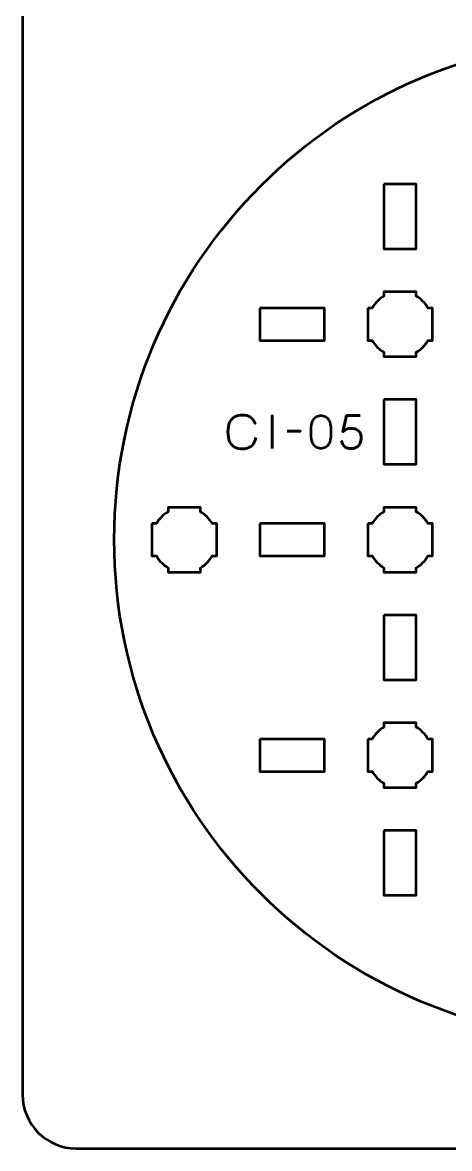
# Model space of a CAD drawing. Header units: centimetres. Extents: x -21 to 0, y -29.7 to 0.
# Drawn here: x -21 to -17.04, y -29.7 to -19.25 of the extents above; entities that cross this region are included whole.
import ezdxf

# ---------------------------------------------------------------- set-up
doc = ezdxf.new("R2010")
doc.units = ezdxf.units.CM
doc.header["$MEASUREMENT"] = 0
doc.layers.add('Layer 1', color=7, linetype='Continuous')

msp = doc.modelspace()

# ---------------------------------------------------------------- linework, layer by layer
at = {"layer": 'Layer 1', "color": 114, "lineweight": 53}
msp.add_ellipse((-15.5, -24.05004), major_axis=(0, 4.65), ratio=1, dxfattribs=at)
at = {"layer": 'Layer 1', "color": 22, "lineweight": 53}
msp.add_open_spline([(-21.00003, -29.19995), (-21.00003, -29.19995), (-21.00003, -0.49992), (-21.00003, -0.49992), (-21.00003, -0.49992), (-21.00003, -0.22295), (-20.77694, 0.00004), (-20.49994, 0.00004), (-20.49994, 0.00004), (-20.49994, 0.00004), (-0.50008, 0.00004), (-0.50008, 0.00004), (-0.50008, 0.00004), (-0.22294, 0.00004), (0.00002, -0.22295), (0.00002, -0.49992), (0.00002, -0.49992), (0.00002, -0.49992), (0.00002, -29.19995), (0.00002, -29.19995), (0.00002, -29.19995), (0.00002, -29.47695), (-0.22294, -29.70004), (-0.50008, -29.70004), (-0.50008, -29.70004), (-0.50008, -29.70004), (-20.49994, -29.70004), (-20.49994, -29.70004), (-20.49994, -29.70004), (-20.77694, -29.70004), (-21.00003, -29.47695), (-21.00003, -29.19995)], degree=3, knots=[0, 0, 0, 0, 0.125, 0.125, 0.125, 0.125, 0.25, 0.25, 0.25, 0.25, 0.375, 0.375, 0.375, 0.375, 0.5, 0.5, 0.5, 0.5, 0.625, 0.625, 0.625, 0.625, 0.75, 0.75, 0.75, 0.75, 0.875, 0.875, 0.875, 0.875, 1, 1, 1, 1], dxfattribs=at)
at = {"layer": 'Layer 1', "lineweight": 53}
for points, knots in [([(-17.64997, -20.74999), (-17.64997, -20.74999), (-17.34997, -20.74999), (-17.34997, -20.74999), (-17.34997, -20.74999), (-17.34997, -20.74999), (-17.34997, -21.34999), (-17.34997, -21.34999), (-17.34997, -21.34999), (-17.34997, -21.34999), (-17.64997, -21.34999), (-17.64997, -21.34999), (-17.64997, -21.34999), (-17.64997, -21.34999), (-17.64997, -20.74999), (-17.64997, -20.74999)], [0, 0, 0, 0, 0.25, 0.25, 0.25, 0.25, 0.5, 0.5, 0.5, 0.5, 0.75, 0.75, 0.75, 0.75, 1, 1, 1, 1]), ([(-17.8, -21.89994), (-17.8, -21.89994), (-17.7598, -21.89994), (-17.7598, -21.89994), (-17.7598, -21.89994), (-17.73347, -21.85442), (-17.69551, -21.81649), (-17.65, -21.79016), (-17.65, -21.79016), (-17.65, -21.79016), (-17.65, -21.74994), (-17.65, -21.74994), (-17.65, -21.74994), (-17.65, -21.74994), (-17.35, -21.74994), (-17.35, -21.74994), (-17.35, -21.74994), (-17.35, -21.74994), (-17.35, -21.79013), (-17.35, -21.79013), (-17.35, -21.79013), (-17.30447, -21.81646), (-17.26648, -21.85441), (-17.24012, -21.89994), (-17.24012, -21.89994), (-17.24012, -21.89994), (-17.2, -21.89994), (-17.2, -21.89994), (-17.2, -21.89994), (-17.2, -21.89994), (-17.2, -22.04536), (-17.2, -22.04536), (-17.2, -22.04536), (-17.2, -22.04536), (-17.19994, -22.05001), (-17.19994, -22.05001), (-17.19994, -22.05001), (-17.19994, -22.05001), (-17.2, -22.05465), (-17.2, -22.05465), (-17.2, -22.05465), (-17.2, -22.05465), (-17.2, -22.19994), (-17.2, -22.19994), (-17.2, -22.19994), (-17.2, -22.19994), (-17.24007, -22.19994), (-17.24007, -22.19994), (-17.24007, -22.19994), (-17.26642, -22.24551), (-17.30442, -22.28352), (-17.35, -22.30988), (-17.35, -22.30988), (-17.35, -22.30988), (-17.35, -22.34994), (-17.35, -22.34994), (-17.35, -22.34994), (-17.35, -22.34994), (-17.49328, -22.34994), (-17.49328, -22.34994), (-17.49328, -22.34994), (-17.49328, -22.34994), (-17.49995, -22.35002), (-17.49995, -22.35002), (-17.49995, -22.35002), (-17.49995, -22.35002), (-17.50663, -22.34994), (-17.50663, -22.34994), (-17.50663, -22.34994), (-17.50663, -22.34994), (-17.65, -22.34994), (-17.65, -22.34994), (-17.65, -22.34994), (-17.65, -22.34994), (-17.65, -22.30984), (-17.65, -22.30984), (-17.65, -22.30984), (-17.69554, -22.28348), (-17.73352, -22.24549), (-17.75985, -22.19994), (-17.75985, -22.19994), (-17.75985, -22.19994), (-17.8, -22.19994), (-17.8, -22.19994), (-17.8, -22.19994), (-17.8, -22.19994), (-17.8, -21.89994), (-17.8, -21.89994)], [0, 0, 0, 0, 0.04545455, 0.04545455, 0.04545455, 0.04545455, 0.09090909, 0.09090909, 0.09090909, 0.09090909, 0.13636364, 0.13636364, 0.13636364, 0.13636364, 0.18181818, 0.18181818, 0.18181818, 0.18181818, 0.22727273, 0.22727273, 0.22727273, 0.22727273, 0.27272727, 0.27272727, 0.27272727, 0.27272727, 0.31818182, 0.31818182, 0.31818182, 0.31818182, 0.36363636, 0.36363636, 0.36363636, 0.36363636, 0.40909091, 0.40909091, 0.40909091, 0.40909091, 0.45454545, 0.45454545, 0.45454545, 0.45454545, 0.5, 0.5, 0.5, 0.5, 0.54545455, 0.54545455, 0.54545455, 0.54545455, 0.59090909, 0.59090909, 0.59090909, 0.59090909, 0.63636364, 0.63636364, 0.63636364, 0.63636364, 0.68181818, 0.68181818, 0.68181818, 0.68181818, 0.72727273, 0.72727273, 0.72727273, 0.72727273, 0.77272727, 0.77272727, 0.77272727, 0.77272727, 0.81818182, 0.81818182, 0.81818182, 0.81818182, 0.86363636, 0.86363636, 0.86363636, 0.86363636, 0.90909091, 0.90909091, 0.90909091, 0.90909091, 0.95454545, 0.95454545, 0.95454545, 0.95454545, 1, 1, 1, 1]), ([(-18.79995, -21.89997), (-18.79995, -21.89997), (-18.19995, -21.89997), (-18.19995, -21.89997), (-18.19995, -21.89997), (-18.19995, -21.89997), (-18.19995, -22.19997), (-18.19995, -22.19997), (-18.19995, -22.19997), (-18.19995, -22.19997), (-18.79995, -22.19997), (-18.79995, -22.19997), (-18.79995, -22.19997), (-18.79995, -22.19997), (-18.79995, -21.89997), (-18.79995, -21.89997)], [0, 0, 0, 0, 0.25, 0.25, 0.25, 0.25, 0.5, 0.5, 0.5, 0.5, 0.75, 0.75, 0.75, 0.75, 1, 1, 1, 1]), ([(-17.64997, -22.74995), (-17.64997, -22.74995), (-17.34997, -22.74995), (-17.34997, -22.74995), (-17.34997, -22.74995), (-17.34997, -22.74995), (-17.34997, -23.34996), (-17.34997, -23.34996), (-17.34997, -23.34996), (-17.34997, -23.34996), (-17.64997, -23.34996), (-17.64997, -23.34996), (-17.64997, -23.34996), (-17.64997, -23.34996), (-17.64997, -22.74995), (-17.64997, -22.74995)], [0, 0, 0, 0, 0.25, 0.25, 0.25, 0.25, 0.5, 0.5, 0.5, 0.5, 0.75, 0.75, 0.75, 0.75, 1, 1, 1, 1]), ([(-19.8, -23.89994), (-19.8, -23.89994), (-19.7598, -23.89994), (-19.7598, -23.89994), (-19.7598, -23.89994), (-19.73347, -23.85442), (-19.69551, -23.81649), (-19.65, -23.79016), (-19.65, -23.79016), (-19.65, -23.79016), (-19.65, -23.74994), (-19.65, -23.74994), (-19.65, -23.74994), (-19.65, -23.74994), (-19.35, -23.74994), (-19.35, -23.74994), (-19.35, -23.74994), (-19.35, -23.74994), (-19.35, -23.79013), (-19.35, -23.79013), (-19.35, -23.79013), (-19.30447, -23.81646), (-19.26648, -23.85441), (-19.24012, -23.89994), (-19.24012, -23.89994), (-19.24012, -23.89994), (-19.2, -23.89994), (-19.2, -23.89994), (-19.2, -23.89994), (-19.2, -23.89994), (-19.2, -24.04536), (-19.2, -24.04536), (-19.2, -24.04536), (-19.2, -24.04536), (-19.19994, -24.05001), (-19.19994, -24.05001), (-19.19994, -24.05001), (-19.19994, -24.05001), (-19.2, -24.05465), (-19.2, -24.05465), (-19.2, -24.05465), (-19.2, -24.05465), (-19.2, -24.19994), (-19.2, -24.19994), (-19.2, -24.19994), (-19.2, -24.19994), (-19.24007, -24.19994), (-19.24007, -24.19994), (-19.24007, -24.19994), (-19.26642, -24.24551), (-19.30442, -24.28352), (-19.35, -24.30988), (-19.35, -24.30988), (-19.35, -24.30988), (-19.35, -24.34994), (-19.35, -24.34994), (-19.35, -24.34994), (-19.35, -24.34994), (-19.49328, -24.34994), (-19.49328, -24.34994), (-19.49328, -24.34994), (-19.49328, -24.34994), (-19.49995, -24.35002), (-19.49995, -24.35002), (-19.49995, -24.35002), (-19.49995, -24.35002), (-19.50663, -24.34994), (-19.50663, -24.34994), (-19.50663, -24.34994), (-19.50663, -24.34994), (-19.65, -24.34994), (-19.65, -24.34994), (-19.65, -24.34994), (-19.65, -24.34994), (-19.65, -24.30984), (-19.65, -24.30984), (-19.65, -24.30984), (-19.69554, -24.28348), (-19.73352, -24.24549), (-19.75985, -24.19994), (-19.75985, -24.19994), (-19.75985, -24.19994), (-19.8, -24.19994), (-19.8, -24.19994), (-19.8, -24.19994), (-19.8, -24.19994), (-19.8, -23.89994), (-19.8, -23.89994)], [0, 0, 0, 0, 0.04545455, 0.04545455, 0.04545455, 0.04545455, 0.09090909, 0.09090909, 0.09090909, 0.09090909, 0.13636364, 0.13636364, 0.13636364, 0.13636364, 0.18181818, 0.18181818, 0.18181818, 0.18181818, 0.22727273, 0.22727273, 0.22727273, 0.22727273, 0.27272727, 0.27272727, 0.27272727, 0.27272727, 0.31818182, 0.31818182, 0.31818182, 0.31818182, 0.36363636, 0.36363636, 0.36363636, 0.36363636, 0.40909091, 0.40909091, 0.40909091, 0.40909091, 0.45454545, 0.45454545, 0.45454545, 0.45454545, 0.5, 0.5, 0.5, 0.5, 0.54545455, 0.54545455, 0.54545455, 0.54545455, 0.59090909, 0.59090909, 0.59090909, 0.59090909, 0.63636364, 0.63636364, 0.63636364, 0.63636364, 0.68181818, 0.68181818, 0.68181818, 0.68181818, 0.72727273, 0.72727273, 0.72727273, 0.72727273, 0.77272727, 0.77272727, 0.77272727, 0.77272727, 0.81818182, 0.81818182, 0.81818182, 0.81818182, 0.86363636, 0.86363636, 0.86363636, 0.86363636, 0.90909091, 0.90909091, 0.90909091, 0.90909091, 0.95454545, 0.95454545, 0.95454545, 0.95454545, 1, 1, 1, 1]), ([(-17.8, -23.89994), (-17.8, -23.89994), (-17.7598, -23.89994), (-17.7598, -23.89994), (-17.7598, -23.89994), (-17.73347, -23.85442), (-17.69551, -23.81649), (-17.65, -23.79016), (-17.65, -23.79016), (-17.65, -23.79016), (-17.65, -23.74994), (-17.65, -23.74994), (-17.65, -23.74994), (-17.65, -23.74994), (-17.35, -23.74994), (-17.35, -23.74994), (-17.35, -23.74994), (-17.35, -23.74994), (-17.35, -23.79013), (-17.35, -23.79013), (-17.35, -23.79013), (-17.30447, -23.81646), (-17.26648, -23.85441), (-17.24012, -23.89994), (-17.24012, -23.89994), (-17.24012, -23.89994), (-17.2, -23.89994), (-17.2, -23.89994), (-17.2, -23.89994), (-17.2, -23.89994), (-17.2, -24.04536), (-17.2, -24.04536), (-17.2, -24.04536), (-17.2, -24.04536), (-17.19994, -24.05001), (-17.19994, -24.05001), (-17.19994, -24.05001), (-17.19994, -24.05001), (-17.2, -24.05465), (-17.2, -24.05465), (-17.2, -24.05465), (-17.2, -24.05465), (-17.2, -24.19994), (-17.2, -24.19994), (-17.2, -24.19994), (-17.2, -24.19994), (-17.24007, -24.19994), (-17.24007, -24.19994), (-17.24007, -24.19994), (-17.26642, -24.24551), (-17.30442, -24.28352), (-17.35, -24.30988), (-17.35, -24.30988), (-17.35, -24.30988), (-17.35, -24.34994), (-17.35, -24.34994), (-17.35, -24.34994), (-17.35, -24.34994), (-17.49328, -24.34994), (-17.49328, -24.34994), (-17.49328, -24.34994), (-17.49328, -24.34994), (-17.49995, -24.35002), (-17.49995, -24.35002), (-17.49995, -24.35002), (-17.49995, -24.35002), (-17.50663, -24.34994), (-17.50663, -24.34994), (-17.50663, -24.34994), (-17.50663, -24.34994), (-17.65, -24.34994), (-17.65, -24.34994), (-17.65, -24.34994), (-17.65, -24.34994), (-17.65, -24.30984), (-17.65, -24.30984), (-17.65, -24.30984), (-17.69554, -24.28348), (-17.73352, -24.24549), (-17.75985, -24.19994), (-17.75985, -24.19994), (-17.75985, -24.19994), (-17.8, -24.19994), (-17.8, -24.19994), (-17.8, -24.19994), (-17.8, -24.19994), (-17.8, -23.89994), (-17.8, -23.89994)], [0, 0, 0, 0, 0.04545455, 0.04545455, 0.04545455, 0.04545455, 0.09090909, 0.09090909, 0.09090909, 0.09090909, 0.13636364, 0.13636364, 0.13636364, 0.13636364, 0.18181818, 0.18181818, 0.18181818, 0.18181818, 0.22727273, 0.22727273, 0.22727273, 0.22727273, 0.27272727, 0.27272727, 0.27272727, 0.27272727, 0.31818182, 0.31818182, 0.31818182, 0.31818182, 0.36363636, 0.36363636, 0.36363636, 0.36363636, 0.40909091, 0.40909091, 0.40909091, 0.40909091, 0.45454545, 0.45454545, 0.45454545, 0.45454545, 0.5, 0.5, 0.5, 0.5, 0.54545455, 0.54545455, 0.54545455, 0.54545455, 0.59090909, 0.59090909, 0.59090909, 0.59090909, 0.63636364, 0.63636364, 0.63636364, 0.63636364, 0.68181818, 0.68181818, 0.68181818, 0.68181818, 0.72727273, 0.72727273, 0.72727273, 0.72727273, 0.77272727, 0.77272727, 0.77272727, 0.77272727, 0.81818182, 0.81818182, 0.81818182, 0.81818182, 0.86363636, 0.86363636, 0.86363636, 0.86363636, 0.90909091, 0.90909091, 0.90909091, 0.90909091, 0.95454545, 0.95454545, 0.95454545, 0.95454545, 1, 1, 1, 1]), ([(-18.79995, -23.8999), (-18.79995, -23.8999), (-18.19995, -23.8999), (-18.19995, -23.8999), (-18.19995, -23.8999), (-18.19995, -23.8999), (-18.19995, -24.1999), (-18.19995, -24.1999), (-18.19995, -24.1999), (-18.19995, -24.1999), (-18.79995, -24.1999), (-18.79995, -24.1999), (-18.79995, -24.1999), (-18.79995, -24.1999), (-18.79995, -23.8999), (-18.79995, -23.8999)], [0, 0, 0, 0, 0.25, 0.25, 0.25, 0.25, 0.5, 0.5, 0.5, 0.5, 0.75, 0.75, 0.75, 0.75, 1, 1, 1, 1]), ([(-17.64997, -24.75002), (-17.64997, -24.75002), (-17.34997, -24.75002), (-17.34997, -24.75002), (-17.34997, -24.75002), (-17.34997, -24.75002), (-17.34997, -25.35002), (-17.34997, -25.35002), (-17.34997, -25.35002), (-17.34997, -25.35002), (-17.64997, -25.35002), (-17.64997, -25.35002), (-17.64997, -25.35002), (-17.64997, -25.35002), (-17.64997, -24.75002), (-17.64997, -24.75002)], [0, 0, 0, 0, 0.25, 0.25, 0.25, 0.25, 0.5, 0.5, 0.5, 0.5, 0.75, 0.75, 0.75, 0.75, 1, 1, 1, 1]), ([(-17.8, -25.89994), (-17.8, -25.89994), (-17.7598, -25.89994), (-17.7598, -25.89994), (-17.7598, -25.89994), (-17.73347, -25.85442), (-17.69551, -25.81649), (-17.65, -25.79016), (-17.65, -25.79016), (-17.65, -25.79016), (-17.65, -25.74994), (-17.65, -25.74994), (-17.65, -25.74994), (-17.65, -25.74994), (-17.35, -25.74994), (-17.35, -25.74994), (-17.35, -25.74994), (-17.35, -25.74994), (-17.35, -25.79013), (-17.35, -25.79013), (-17.35, -25.79013), (-17.30447, -25.81646), (-17.26648, -25.85441), (-17.24012, -25.89994), (-17.24012, -25.89994), (-17.24012, -25.89994), (-17.2, -25.89994), (-17.2, -25.89994), (-17.2, -25.89994), (-17.2, -25.89994), (-17.2, -26.04536), (-17.2, -26.04536), (-17.2, -26.04536), (-17.2, -26.04536), (-17.19994, -26.05001), (-17.19994, -26.05001), (-17.19994, -26.05001), (-17.19994, -26.05001), (-17.2, -26.05465), (-17.2, -26.05465), (-17.2, -26.05465), (-17.2, -26.05465), (-17.2, -26.19994), (-17.2, -26.19994), (-17.2, -26.19994), (-17.2, -26.19994), (-17.24007, -26.19994), (-17.24007, -26.19994), (-17.24007, -26.19994), (-17.26642, -26.24551), (-17.30442, -26.28352), (-17.35, -26.30988), (-17.35, -26.30988), (-17.35, -26.30988), (-17.35, -26.34994), (-17.35, -26.34994), (-17.35, -26.34994), (-17.35, -26.34994), (-17.49328, -26.34994), (-17.49328, -26.34994), (-17.49328, -26.34994), (-17.49328, -26.34994), (-17.49995, -26.35002), (-17.49995, -26.35002), (-17.49995, -26.35002), (-17.49995, -26.35002), (-17.50663, -26.34994), (-17.50663, -26.34994), (-17.50663, -26.34994), (-17.50663, -26.34994), (-17.65, -26.34994), (-17.65, -26.34994), (-17.65, -26.34994), (-17.65, -26.34994), (-17.65, -26.30984), (-17.65, -26.30984), (-17.65, -26.30984), (-17.69554, -26.28348), (-17.73352, -26.24549), (-17.75985, -26.19994), (-17.75985, -26.19994), (-17.75985, -26.19994), (-17.8, -26.19994), (-17.8, -26.19994), (-17.8, -26.19994), (-17.8, -26.19994), (-17.8, -25.89994), (-17.8, -25.89994)], [0, 0, 0, 0, 0.04545455, 0.04545455, 0.04545455, 0.04545455, 0.09090909, 0.09090909, 0.09090909, 0.09090909, 0.13636364, 0.13636364, 0.13636364, 0.13636364, 0.18181818, 0.18181818, 0.18181818, 0.18181818, 0.22727273, 0.22727273, 0.22727273, 0.22727273, 0.27272727, 0.27272727, 0.27272727, 0.27272727, 0.31818182, 0.31818182, 0.31818182, 0.31818182, 0.36363636, 0.36363636, 0.36363636, 0.36363636, 0.40909091, 0.40909091, 0.40909091, 0.40909091, 0.45454545, 0.45454545, 0.45454545, 0.45454545, 0.5, 0.5, 0.5, 0.5, 0.54545455, 0.54545455, 0.54545455, 0.54545455, 0.59090909, 0.59090909, 0.59090909, 0.59090909, 0.63636364, 0.63636364, 0.63636364, 0.63636364, 0.68181818, 0.68181818, 0.68181818, 0.68181818, 0.72727273, 0.72727273, 0.72727273, 0.72727273, 0.77272727, 0.77272727, 0.77272727, 0.77272727, 0.81818182, 0.81818182, 0.81818182, 0.81818182, 0.86363636, 0.86363636, 0.86363636, 0.86363636, 0.90909091, 0.90909091, 0.90909091, 0.90909091, 0.95454545, 0.95454545, 0.95454545, 0.95454545, 1, 1, 1, 1]), ([(-18.79995, -25.9), (-18.79995, -25.9), (-18.19995, -25.9), (-18.19995, -25.9), (-18.19995, -25.9), (-18.19995, -25.9), (-18.19995, -26.20001), (-18.19995, -26.20001), (-18.19995, -26.20001), (-18.19995, -26.20001), (-18.79995, -26.20001), (-18.79995, -26.20001), (-18.79995, -26.20001), (-18.79995, -26.20001), (-18.79995, -25.9), (-18.79995, -25.9)], [0, 0, 0, 0, 0.25, 0.25, 0.25, 0.25, 0.5, 0.5, 0.5, 0.5, 0.75, 0.75, 0.75, 0.75, 1, 1, 1, 1]), ([(-17.64997, -26.74999), (-17.64997, -26.74999), (-17.34997, -26.74999), (-17.34997, -26.74999), (-17.34997, -26.74999), (-17.34997, -26.74999), (-17.34997, -27.34999), (-17.34997, -27.34999), (-17.34997, -27.34999), (-17.34997, -27.34999), (-17.64997, -27.34999), (-17.64997, -27.34999), (-17.64997, -27.34999), (-17.64997, -27.34999), (-17.64997, -26.74999), (-17.64997, -26.74999)], [0, 0, 0, 0, 0.25, 0.25, 0.25, 0.25, 0.5, 0.5, 0.5, 0.5, 0.75, 0.75, 0.75, 0.75, 1, 1, 1, 1])]:
    msp.add_open_spline(points, degree=3, knots=knots, dxfattribs=at)
at = {"layer": 'Layer 1', "color": 30, "lineweight": 53}
for points, knots in [([(-18.83612, -23.10037), (-18.84064, -23.12457), (-18.84854, -23.14454), (-18.85962, -23.1602), (-18.85962, -23.1602), (-18.87076, -23.1758), (-18.88502, -23.18737), (-18.90237, -23.19492), (-18.90237, -23.19492), (-18.91966, -23.20247), (-18.93998, -23.20628), (-18.96312, -23.20621), (-18.96312, -23.20621), (-18.99127, -23.20628), (-19.01519, -23.20084), (-19.03481, -23.18977), (-19.03481, -23.18977), (-19.05442, -23.17876), (-19.06938, -23.16176), (-19.07968, -23.13869), (-19.07968, -23.13869), (-19.08998, -23.11561), (-19.09513, -23.08605), (-19.0952, -23.05), (-19.0952, -23.05), (-19.09513, -23.01409), (-19.08998, -22.98459), (-19.07968, -22.96152), (-19.07968, -22.96152), (-19.06938, -22.93845), (-19.05442, -22.92138), (-19.03481, -22.9103), (-19.03481, -22.9103), (-19.01519, -22.89922), (-18.99127, -22.89372), (-18.96312, -22.89379), (-18.96312, -22.89379), (-18.93299, -22.89372), (-18.90774, -22.90014), (-18.88742, -22.91305), (-18.88742, -22.91305), (-18.86717, -22.92596), (-18.85228, -22.94593), (-18.8429, -22.97295), (-18.8429, -22.97295), (-18.85228, -22.94593), (-18.86717, -22.92596), (-18.88742, -22.91305), (-18.88742, -22.91305), (-18.90774, -22.90014), (-18.93299, -22.89372), (-18.96312, -22.89379), (-18.96312, -22.89379), (-18.99127, -22.89372), (-19.01519, -22.89922), (-19.03481, -22.9103), (-19.03481, -22.9103), (-19.05442, -22.92138), (-19.06938, -22.93845), (-19.07968, -22.96152), (-19.07968, -22.96152), (-19.08998, -22.98459), (-19.09513, -23.01409), (-19.0952, -23.05), (-19.0952, -23.05), (-19.09513, -23.08605), (-19.08998, -23.11561), (-19.07968, -23.13869), (-19.07968, -23.13869), (-19.06938, -23.16176), (-19.05442, -23.17876), (-19.03481, -23.18977), (-19.03481, -23.18977), (-19.01519, -23.20084), (-18.99127, -23.20628), (-18.96312, -23.20621), (-18.96312, -23.20621), (-18.93998, -23.20628), (-18.91966, -23.20247), (-18.90237, -23.19492), (-18.90237, -23.19492), (-18.88502, -23.18737), (-18.87076, -23.1758), (-18.85962, -23.1602), (-18.85962, -23.1602), (-18.84854, -23.14454), (-18.84064, -23.12457), (-18.83612, -23.10037)], [0, 0, 0, 0, 0.04545455, 0.04545455, 0.04545455, 0.04545455, 0.09090909, 0.09090909, 0.09090909, 0.09090909, 0.13636364, 0.13636364, 0.13636364, 0.13636364, 0.18181818, 0.18181818, 0.18181818, 0.18181818, 0.22727273, 0.22727273, 0.22727273, 0.22727273, 0.27272727, 0.27272727, 0.27272727, 0.27272727, 0.31818182, 0.31818182, 0.31818182, 0.31818182, 0.36363636, 0.36363636, 0.36363636, 0.36363636, 0.40909091, 0.40909091, 0.40909091, 0.40909091, 0.45454545, 0.45454545, 0.45454545, 0.45454545, 0.5, 0.5, 0.5, 0.5, 0.54545455, 0.54545455, 0.54545455, 0.54545455, 0.59090909, 0.59090909, 0.59090909, 0.59090909, 0.63636364, 0.63636364, 0.63636364, 0.63636364, 0.68181818, 0.68181818, 0.68181818, 0.68181818, 0.72727273, 0.72727273, 0.72727273, 0.72727273, 0.77272727, 0.77272727, 0.77272727, 0.77272727, 0.81818182, 0.81818182, 0.81818182, 0.81818182, 0.86363636, 0.86363636, 0.86363636, 0.86363636, 0.90909091, 0.90909091, 0.90909091, 0.90909091, 0.95454545, 0.95454545, 0.95454545, 0.95454545, 1, 1, 1, 1]), ([(-18.68626, -23.20282), (-18.68626, -23.20282), (-18.68626, -22.8976), (-18.68626, -22.8976), (-18.68626, -22.8976), (-18.68626, -22.8976), (-18.68626, -23.20282), (-18.68626, -23.20282)], [0, 0, 0, 0, 0.5, 0.5, 0.5, 0.5, 1, 1, 1, 1]), ([(-18.23287, -23.20282), (-18.21806, -23.20275), (-18.20529, -23.20014), (-18.19463, -23.19506), (-18.19463, -23.19506), (-18.18405, -23.18998), (-18.17523, -23.18271), (-18.16818, -23.17347), (-18.16818, -23.17347), (-18.16119, -23.16416), (-18.15569, -23.15315), (-18.1516, -23.14045), (-18.1516, -23.14045), (-18.14757, -23.12775), (-18.14468, -23.11385), (-18.14306, -23.09861), (-18.14306, -23.09861), (-18.14136, -23.08337), (-18.14052, -23.06735), (-18.14059, -23.05042), (-18.14059, -23.05042), (-18.14052, -23.03356), (-18.14136, -23.01754), (-18.14306, -23.00237), (-18.14306, -23.00237), (-18.14468, -22.9872), (-18.14757, -22.97323), (-18.1516, -22.96053), (-18.1516, -22.96053), (-18.15569, -22.9479), (-18.16119, -22.9369), (-18.16818, -22.92751), (-18.16818, -22.92751), (-18.17523, -22.9182), (-18.18405, -22.91093), (-18.19463, -22.90585), (-18.19463, -22.90585), (-18.20529, -22.9007), (-18.21806, -22.89809), (-18.23287, -22.89802), (-18.23287, -22.89802), (-18.24769, -22.89809), (-18.26046, -22.9007), (-18.27112, -22.90585), (-18.27112, -22.90585), (-18.2817, -22.91093), (-18.29052, -22.9182), (-18.29757, -22.92751), (-18.29757, -22.92751), (-18.30456, -22.9369), (-18.31006, -22.9479), (-18.31415, -22.96053), (-18.31415, -22.96053), (-18.31818, -22.97323), (-18.32107, -22.9872), (-18.32269, -23.00237), (-18.32269, -23.00237), (-18.32438, -23.01754), (-18.32523, -23.03356), (-18.32516, -23.05042), (-18.32516, -23.05042), (-18.32523, -23.06735), (-18.32438, -23.08337), (-18.32269, -23.09861), (-18.32269, -23.09861), (-18.32107, -23.11385), (-18.31818, -23.12775), (-18.31415, -23.14045), (-18.31415, -23.14045), (-18.31006, -23.15315), (-18.30456, -23.16416), (-18.29757, -23.17347), (-18.29757, -23.17347), (-18.29052, -23.18271), (-18.2817, -23.18998), (-18.27112, -23.19506), (-18.27112, -23.19506), (-18.26046, -23.20014), (-18.24769, -23.20275), (-18.23287, -23.20282)], [0, 0, 0, 0, 0.05, 0.05, 0.05, 0.05, 0.1, 0.1, 0.1, 0.1, 0.15, 0.15, 0.15, 0.15, 0.2, 0.2, 0.2, 0.2, 0.25, 0.25, 0.25, 0.25, 0.3, 0.3, 0.3, 0.3, 0.35, 0.35, 0.35, 0.35, 0.4, 0.4, 0.4, 0.4, 0.45, 0.45, 0.45, 0.45, 0.5, 0.5, 0.5, 0.5, 0.55, 0.55, 0.55, 0.55, 0.6, 0.6, 0.6, 0.6, 0.65, 0.65, 0.65, 0.65, 0.7, 0.7, 0.7, 0.7, 0.75, 0.75, 0.75, 0.75, 0.8, 0.8, 0.8, 0.8, 0.85, 0.85, 0.85, 0.85, 0.9, 0.9, 0.9, 0.9, 0.95, 0.95, 0.95, 0.95, 1, 1, 1, 1]), ([(-18.23287, -23.20282), (-18.21806, -23.20275), (-18.20529, -23.20014), (-18.19463, -23.19506), (-18.19463, -23.19506), (-18.18405, -23.18998), (-18.17523, -23.18271), (-18.16818, -23.17347), (-18.16818, -23.17347), (-18.16119, -23.16416), (-18.15569, -23.15315), (-18.1516, -23.14045), (-18.1516, -23.14045), (-18.14757, -23.12775), (-18.14468, -23.11385), (-18.14306, -23.09861), (-18.14306, -23.09861), (-18.14136, -23.08337), (-18.14052, -23.06735), (-18.14059, -23.05042), (-18.14059, -23.05042), (-18.14052, -23.03356), (-18.14136, -23.01754), (-18.14306, -23.00237), (-18.14306, -23.00237), (-18.14468, -22.9872), (-18.14757, -22.97323), (-18.1516, -22.96053), (-18.1516, -22.96053), (-18.15569, -22.9479), (-18.16119, -22.9369), (-18.16818, -22.92751), (-18.16818, -22.92751), (-18.17523, -22.9182), (-18.18405, -22.91093), (-18.19463, -22.90585), (-18.19463, -22.90585), (-18.20529, -22.9007), (-18.21806, -22.89809), (-18.23287, -22.89802), (-18.23287, -22.89802), (-18.24769, -22.89809), (-18.26046, -22.9007), (-18.27112, -22.90585), (-18.27112, -22.90585), (-18.2817, -22.91093), (-18.29052, -22.9182), (-18.29757, -22.92751), (-18.29757, -22.92751), (-18.30456, -22.9369), (-18.31006, -22.9479), (-18.31415, -22.96053), (-18.31415, -22.96053), (-18.31818, -22.97323), (-18.32107, -22.9872), (-18.32269, -23.00237), (-18.32269, -23.00237), (-18.32438, -23.01754), (-18.32523, -23.03356), (-18.32516, -23.05042), (-18.32516, -23.05042), (-18.32523, -23.06735), (-18.32438, -23.08337), (-18.32269, -23.09861), (-18.32269, -23.09861), (-18.32107, -23.11385), (-18.31818, -23.12775), (-18.31415, -23.14045), (-18.31415, -23.14045), (-18.31006, -23.15315), (-18.30456, -23.16416), (-18.29757, -23.17347), (-18.29757, -23.17347), (-18.29052, -23.18271), (-18.2817, -23.18998), (-18.27112, -23.19506), (-18.27112, -23.19506), (-18.26046, -23.20014), (-18.24769, -23.20275), (-18.23287, -23.20282)], [0, 0, 0, 0, 0.05, 0.05, 0.05, 0.05, 0.1, 0.1, 0.1, 0.1, 0.15, 0.15, 0.15, 0.15, 0.2, 0.2, 0.2, 0.2, 0.25, 0.25, 0.25, 0.25, 0.3, 0.3, 0.3, 0.3, 0.35, 0.35, 0.35, 0.35, 0.4, 0.4, 0.4, 0.4, 0.45, 0.45, 0.45, 0.45, 0.5, 0.5, 0.5, 0.5, 0.55, 0.55, 0.55, 0.55, 0.6, 0.6, 0.6, 0.6, 0.65, 0.65, 0.65, 0.65, 0.7, 0.7, 0.7, 0.7, 0.75, 0.75, 0.75, 0.75, 0.8, 0.8, 0.8, 0.8, 0.85, 0.85, 0.85, 0.85, 0.9, 0.9, 0.9, 0.9, 0.95, 0.95, 0.95, 0.95, 1, 1, 1, 1]), ([(-17.86881, -22.8976), (-17.86881, -22.8976), (-17.99581, -22.8976), (-17.99581, -22.8976), (-17.99581, -22.8976), (-17.99581, -22.8976), (-18.02968, -23.04915), (-18.02968, -23.04915), (-18.02968, -23.04915), (-18.02375, -23.04407), (-18.01811, -23.03949), (-18.01267, -23.03546), (-18.01267, -23.03546), (-18.00731, -23.03144), (-18.00167, -23.02806), (-17.99567, -23.02523), (-17.99567, -23.02523), (-17.98974, -23.02241), (-17.98297, -23.02029), (-17.97535, -23.01881), (-17.97535, -23.01881), (-17.9678, -23.01733), (-17.95877, -23.01655), (-17.9484, -23.01655), (-17.9484, -23.01655), (-17.93993, -23.01655), (-17.93146, -23.01768), (-17.923, -23.02001), (-17.923, -23.02001), (-17.91453, -23.02227), (-17.90649, -23.02573), (-17.89887, -23.03031), (-17.89887, -23.03031), (-17.89118, -23.03497), (-17.8844, -23.04076), (-17.87848, -23.04774), (-17.87848, -23.04774), (-17.87248, -23.05473), (-17.86775, -23.06291), (-17.86437, -23.07229), (-17.86437, -23.07229), (-17.86091, -23.08168), (-17.85915, -23.09233), (-17.85908, -23.10418), (-17.85908, -23.10418), (-17.859, -23.10856), (-17.8595, -23.11406), (-17.86049, -23.12055), (-17.86049, -23.12055), (-17.8614, -23.12704), (-17.8631, -23.1341), (-17.8655, -23.14158), (-17.8655, -23.14158), (-17.86789, -23.14906), (-17.87128, -23.15647), (-17.87558, -23.1638), (-17.87558, -23.1638), (-17.87989, -23.17114), (-17.88539, -23.17784), (-17.89202, -23.18391), (-17.89202, -23.18391), (-17.89866, -23.18998), (-17.9067, -23.19485), (-17.91608, -23.19852), (-17.91608, -23.19852), (-17.92554, -23.20211), (-17.93662, -23.20402), (-17.94924, -23.20409), (-17.94924, -23.20409), (-17.96434, -23.20402), (-17.97704, -23.2024), (-17.98734, -23.19936), (-17.98734, -23.19936), (-17.99765, -23.19626), (-18.00604, -23.19224), (-18.01253, -23.18716), (-18.01253, -23.18716), (-18.01909, -23.18208), (-18.02417, -23.1765), (-18.02784, -23.17044), (-18.02784, -23.17044), (-18.03151, -23.16437), (-18.03426, -23.1583), (-18.0361, -23.15223), (-18.0361, -23.15223), (-18.03793, -23.14616), (-18.03934, -23.14059), (-18.04026, -23.13551), (-18.04026, -23.13551), (-18.03934, -23.14059), (-18.03793, -23.14616), (-18.0361, -23.15223), (-18.0361, -23.15223), (-18.03426, -23.1583), (-18.03151, -23.16437), (-18.02784, -23.17044), (-18.02784, -23.17044), (-18.02417, -23.1765), (-18.01909, -23.18208), (-18.01253, -23.18716), (-18.01253, -23.18716), (-18.00604, -23.19224), (-17.99765, -23.19626), (-17.98734, -23.19936), (-17.98734, -23.19936), (-17.97704, -23.2024), (-17.96434, -23.20402), (-17.94924, -23.20409), (-17.94924, -23.20409), (-17.93662, -23.20402), (-17.92554, -23.20211), (-17.91608, -23.19852), (-17.91608, -23.19852), (-17.9067, -23.19485), (-17.89866, -23.18998), (-17.89202, -23.18391), (-17.89202, -23.18391), (-17.88539, -23.17784), (-17.87989, -23.17114), (-17.87558, -23.1638), (-17.87558, -23.1638), (-17.87128, -23.15647), (-17.86789, -23.14906), (-17.8655, -23.14158), (-17.8655, -23.14158), (-17.8631, -23.1341), (-17.8614, -23.12704), (-17.86049, -23.12055), (-17.86049, -23.12055), (-17.8595, -23.11406), (-17.859, -23.10856), (-17.85908, -23.10418), (-17.85908, -23.10418), (-17.85915, -23.09233), (-17.86091, -23.08168), (-17.86437, -23.07229), (-17.86437, -23.07229), (-17.86775, -23.06291), (-17.87248, -23.05473), (-17.87848, -23.04774), (-17.87848, -23.04774), (-17.8844, -23.04076), (-17.89118, -23.03497), (-17.89887, -23.03031), (-17.89887, -23.03031), (-17.90649, -23.02573), (-17.91453, -23.02227), (-17.923, -23.02001), (-17.923, -23.02001), (-17.93146, -23.01768), (-17.93993, -23.01655), (-17.9484, -23.01655), (-17.9484, -23.01655), (-17.95877, -23.01655), (-17.9678, -23.01733), (-17.97535, -23.01881), (-17.97535, -23.01881), (-17.98297, -23.02029), (-17.98974, -23.02241), (-17.99567, -23.02523), (-17.99567, -23.02523), (-18.00167, -23.02806), (-18.00731, -23.03144), (-18.01267, -23.03546), (-18.01267, -23.03546), (-18.01811, -23.03949), (-18.02375, -23.04407), (-18.02968, -23.04915), (-18.02968, -23.04915), (-18.02968, -23.04915), (-17.99581, -22.8976), (-17.99581, -22.8976), (-17.99581, -22.8976), (-17.99581, -22.8976), (-17.86881, -22.8976), (-17.86881, -22.8976)], [0, 0, 0, 0, 0.02272727, 0.02272727, 0.02272727, 0.02272727, 0.04545455, 0.04545455, 0.04545455, 0.04545455, 0.06818182, 0.06818182, 0.06818182, 0.06818182, 0.09090909, 0.09090909, 0.09090909, 0.09090909, 0.11363636, 0.11363636, 0.11363636, 0.11363636, 0.13636364, 0.13636364, 0.13636364, 0.13636364, 0.15909091, 0.15909091, 0.15909091, 0.15909091, 0.18181818, 0.18181818, 0.18181818, 0.18181818, 0.20454545, 0.20454545, 0.20454545, 0.20454545, 0.22727273, 0.22727273, 0.22727273, 0.22727273, 0.25, 0.25, 0.25, 0.25, 0.27272727, 0.27272727, 0.27272727, 0.27272727, 0.29545455, 0.29545455, 0.29545455, 0.29545455, 0.31818182, 0.31818182, 0.31818182, 0.31818182, 0.34090909, 0.34090909, 0.34090909, 0.34090909, 0.36363636, 0.36363636, 0.36363636, 0.36363636, 0.38636364, 0.38636364, 0.38636364, 0.38636364, 0.40909091, 0.40909091, 0.40909091, 0.40909091, 0.43181818, 0.43181818, 0.43181818, 0.43181818, 0.45454545, 0.45454545, 0.45454545, 0.45454545, 0.47727273, 0.47727273, 0.47727273, 0.47727273, 0.5, 0.5, 0.5, 0.5, 0.52272727, 0.52272727, 0.52272727, 0.52272727, 0.54545455, 0.54545455, 0.54545455, 0.54545455, 0.56818182, 0.56818182, 0.56818182, 0.56818182, 0.59090909, 0.59090909, 0.59090909, 0.59090909, 0.61363636, 0.61363636, 0.61363636, 0.61363636, 0.63636364, 0.63636364, 0.63636364, 0.63636364, 0.65909091, 0.65909091, 0.65909091, 0.65909091, 0.68181818, 0.68181818, 0.68181818, 0.68181818, 0.70454545, 0.70454545, 0.70454545, 0.70454545, 0.72727273, 0.72727273, 0.72727273, 0.72727273, 0.75, 0.75, 0.75, 0.75, 0.77272727, 0.77272727, 0.77272727, 0.77272727, 0.79545455, 0.79545455, 0.79545455, 0.79545455, 0.81818182, 0.81818182, 0.81818182, 0.81818182, 0.84090909, 0.84090909, 0.84090909, 0.84090909, 0.86363636, 0.86363636, 0.86363636, 0.86363636, 0.88636364, 0.88636364, 0.88636364, 0.88636364, 0.90909091, 0.90909091, 0.90909091, 0.90909091, 0.93181818, 0.93181818, 0.93181818, 0.93181818, 0.95454545, 0.95454545, 0.95454545, 0.95454545, 0.97727273, 0.97727273, 0.97727273, 0.97727273, 1, 1, 1, 1]), ([(-18.54529, -23.04322), (-18.54529, -23.04322), (-18.4221, -23.04322), (-18.4221, -23.04322), (-18.4221, -23.04322), (-18.4221, -23.04322), (-18.54529, -23.04322), (-18.54529, -23.04322)], [0, 0, 0, 0, 0.5, 0.5, 0.5, 0.5, 1, 1, 1, 1])]:
    msp.add_open_spline(points, degree=3, knots=knots, dxfattribs=at)

doc.saveas('drawing.dxf')
